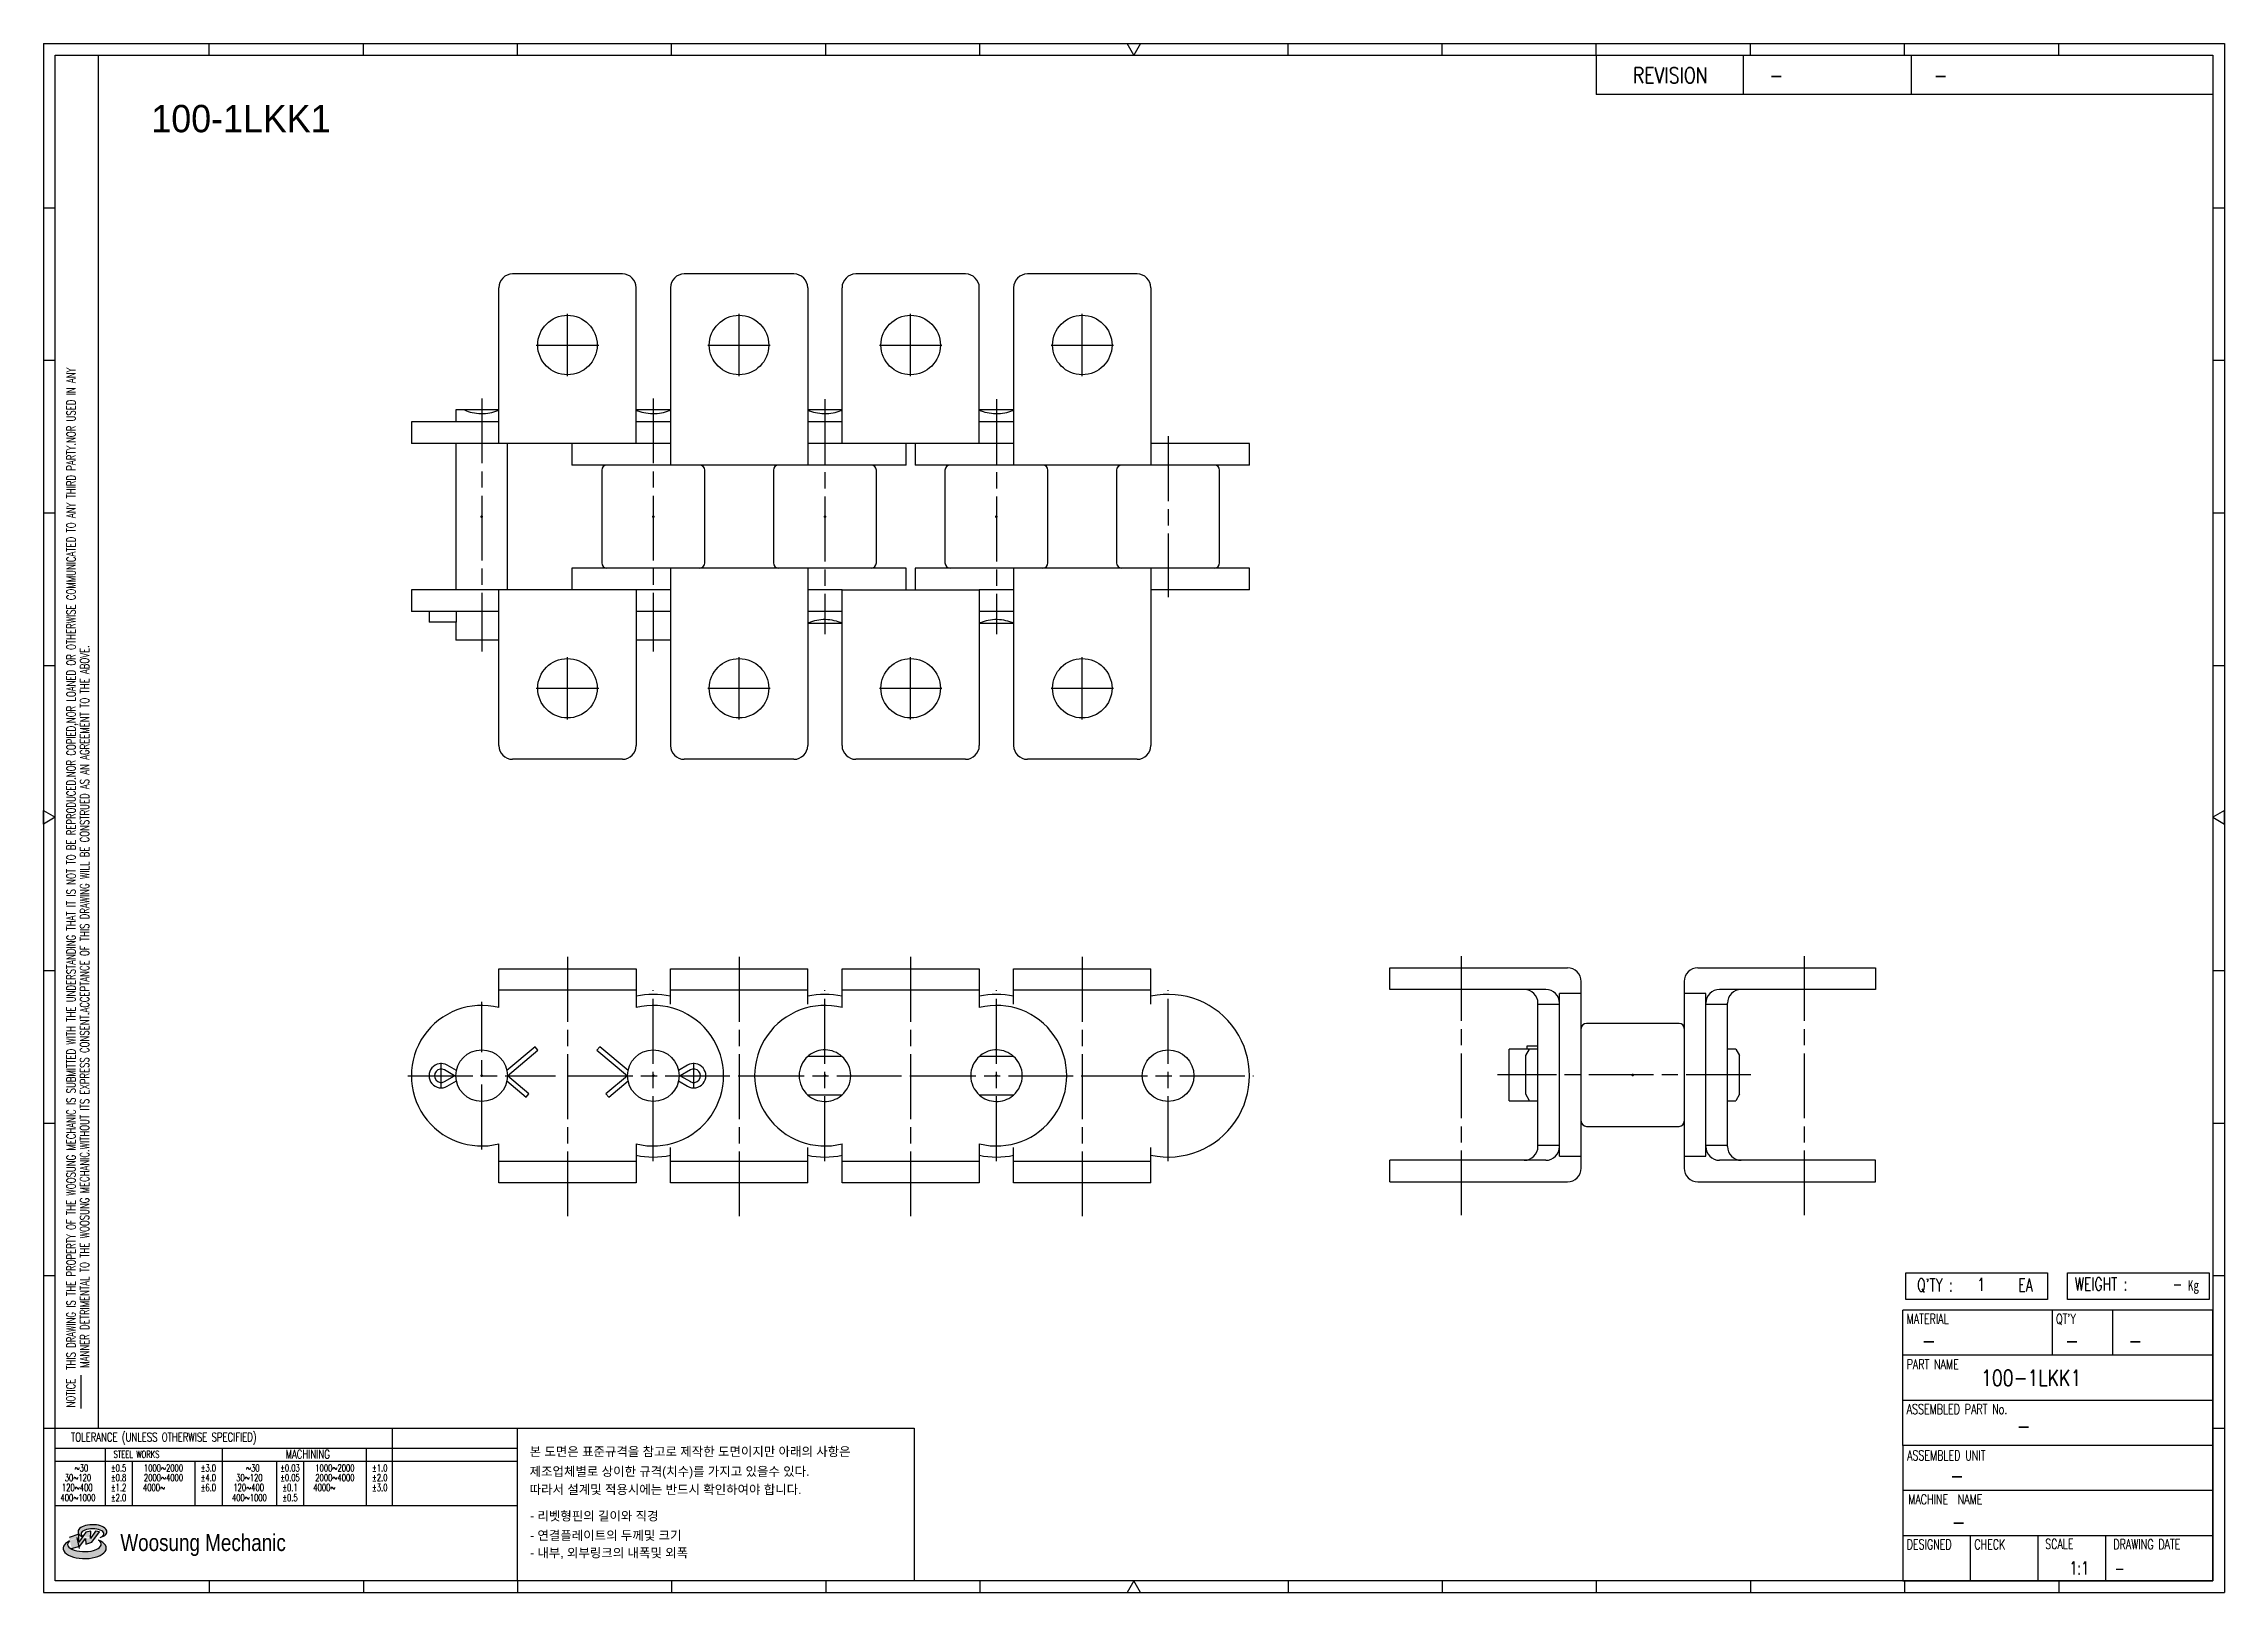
# Model space of a CAD drawing. Header units: millimetres. Extents: x 1614 to 2017, y 59 to 345.
import ezdxf
from ezdxf.enums import TextEntityAlignment as Align

# ---------------------------------------------------------------- set-up
doc = ezdxf.new("R2010")
doc.units = ezdxf.units.MM
doc.linetypes.add('AM_ISO08W050', pattern=[18, 12, -1.5, 3, -1.5])
doc.layers.add('2d ConnectionPoints', color=7, linetype='Continuous', lineweight=50)
doc.layers.add('CL1', color=140, linetype='AM_ISO08W050', lineweight=25)
doc.layers.add('TITLE', color=7, linetype='Continuous')
doc.layers.add('도면레이아웃', color=7, linetype='Continuous')
doc.styles.add('HAN', font='ROMANS.shx', dxfattribs={"width": 0.7, "bigfont": 'whgtxt.shx'})
doc.styles.add('HKD_ST2', font='romans.shx', dxfattribs={"width": 0.7, "height": 4, "bigfont": '@extfont2.shx'})
doc.styles.add('MtXpl_', font='Gulim.ttf')
doc.styles.add('SLDTEXTSTYLE4', font='arial.ttf', dxfattribs={"width": 0.8})

# ---------------------------------------------------------------- blocks, each defined once
blk = doc.blocks.new('MAST')
at = {"layer": '도면레이아웃'}
h = blk.add_hatch(color=10, dxfattribs=at)
h.paths.add_polyline_path([(1.544, 35.177), (1.554, 34.966), (1.779, 35.034), (2.054, 35.422), (1.908, 35.446), (1.728, 35.167), (1.741, 35.439), (1.547, 35.405), (1.292, 35.041), (1.295, 35.33), (0.943, 35.208), (1.03, 34.8), (1.336, 34.885)])
edge = h.paths.add_edge_path()
edge.add_ellipse((1.795, 35.421), major_axis=(-0.53, 0), ratio=0.487785, start_angle=122.36065, end_angle=403.39574)
edge.add_line((1.411, 35.244), (1.419, 35.261))
edge.add_ellipse((1.798, 35.344), major_axis=(-0.423, 0), ratio=0.444396, start_angle=131.58977, end_angle=386.19408, ccw=False)
edge = h.paths.add_edge_path()
edge.add_ellipse((1.512, 34.815), major_axis=(-0.793, 0), ratio=0.480113, start_angle=314.67633, end_angle=590.85213)
edge.add_ellipse((1.501, 34.958), major_axis=(-0.62, 0), ratio=0.43311, start_angle=331.7024, end_angle=574.42495, ccw=False)
at = {"color": 140}
for p, q in [((0, 90.118), (80.15, 90.118)), ((0, 90.118), (0, 33.191)), ((80.15, 90.118), (80.15, 33.191)), ((57.068, 89.693), (57.068, 88.246)), ((62.47, 89.693), (62.47, 88.246)), ((68.635, 89.693), (68.635, 88.246)), ((79.725, 88.246), (57.068, 88.246)), ((68.449, 43.961), (68.449, 44.936)), ((68.449, 44.936), (73.654, 44.936)), ((73.654, 44.936), (73.654, 43.961)), ((74.39, 43.961), (74.39, 44.936)), ((74.39, 44.936), (79.595, 44.936)), ((79.595, 44.936), (79.595, 43.961)), ((68.336, 38.59), (68.336, 43.563)), ((79.725, 43.563), (68.336, 43.563)), ((73.654, 43.961), (68.449, 43.961)), ((73.827, 43.563), (73.827, 41.905)), ((79.595, 43.961), (74.39, 43.961)), ((76.037, 43.563), (76.037, 41.905)), ((79.725, 38.59), (79.725, 43.563)), ((79.725, 41.905), (68.336, 41.905)), ((79.725, 40.248), (68.336, 40.248)), ((68.336, 38.59), (68.336, 33.616)), ((79.725, 38.59), (68.336, 38.59)), ((79.725, 33.616), (79.725, 38.59)), ((79.725, 36.932), (68.336, 36.932)), ((79.725, 35.274), (68.336, 35.274)), ((70.822, 33.616), (70.822, 35.274)), ((73.309, 33.616), (73.309, 35.274)), ((75.796, 33.616), (75.796, 35.274)), ((0, 33.191), (80.15, 33.191)), ((68.336, 33.616), (79.725, 33.616))]:
    blk.add_line(p, q, dxfattribs=at)
for p, q in [((6.089, 89.693), (6.089, 90.118)), ((11.753, 89.693), (11.753, 90.118)), ((17.418, 89.693), (17.418, 90.118)), ((23.082, 89.693), (23.082, 90.118)), ((28.746, 89.693), (28.746, 90.118)), ((34.411, 89.693), (34.411, 90.118)), ((45.739, 89.693), (45.739, 90.118)), ((51.404, 89.693), (51.404, 90.118)), ((57.068, 89.693), (57.068, 90.118)), ((62.732, 89.693), (62.732, 90.118)), ((68.397, 89.693), (68.397, 90.118)), ((74.061, 89.693), (74.061, 90.118)), ((0, 84.085), (0.425, 84.085)), ((79.725, 84.085), (80.15, 84.085)), ((0, 78.478), (0.425, 78.478)), ((79.725, 78.478), (80.15, 78.478)), ((0, 72.87), (0.425, 72.87)), ((79.725, 72.87), (80.15, 72.87)), ((0, 67.262), (0.425, 67.262)), ((79.725, 67.262), (80.15, 67.262)), ((0, 56.047), (0.425, 56.047)), ((79.725, 56.047), (80.15, 56.047)), ((0, 50.439), (0.425, 50.439)), ((79.725, 50.439), (80.15, 50.439)), ((0, 44.832), (0.425, 44.832)), ((79.725, 44.832), (80.15, 44.832)), ((1.377, 39.947), (1.377, 41.174)), ((0, 39.224), (0.425, 39.224)), ((79.725, 39.224), (80.15, 39.224)), ((6.089, 33.616), (6.089, 33.191)), ((11.753, 33.616), (11.753, 33.191)), ((17.418, 33.616), (17.418, 33.191)), ((23.082, 33.616), (23.082, 33.191)), ((28.746, 33.616), (28.746, 33.191)), ((34.411, 33.616), (34.411, 33.191)), ((45.739, 33.616), (45.739, 33.191)), ((51.404, 33.616), (51.404, 33.191)), ((57.068, 33.616), (57.068, 33.191)), ((62.732, 33.616), (62.732, 33.191)), ((68.397, 33.616), (68.397, 33.191)), ((74.061, 33.616), (74.061, 33.191))]:
    blk.add_line(p, q)
at = {"color": 2}
for p, q in [((2.017, 39.224), (2.017, 89.693)), ((0.425, 39.224), (17.418, 39.224)), ((0.425, 38.487), (17.418, 38.487)), ((2.257, 38.487), (2.257, 36.382)), ((6.557, 38.5), (6.557, 36.382)), ((11.857, 38.487), (11.857, 36.382)), ((12.816, 39.224), (12.816, 36.382)), ((17.418, 33.616), (17.418, 39.224)), ((0.425, 38.012), (17.418, 38.012)), ((3.257, 38.012), (3.257, 36.382)), ((5.557, 38.012), (5.557, 36.382)), ((8.557, 38.012), (8.557, 36.382)), ((9.557, 38.026), (9.557, 36.382)), ((0.425, 36.382), (17.418, 36.382))]:
    blk.add_line(p, q, dxfattribs=at)
for points in [[(40.075, 89.693), (39.83, 90.118), (40.32, 90.118)], [(0.425, 61.679), (0, 61.433), (0, 61.924)], [(79.725, 61.679), (80.15, 61.433), (80.15, 61.924)], [(40.075, 33.616), (39.83, 33.191), (40.32, 33.191)]]:
    blk.add_lwpolyline(points, close=True)
at = {"color": 140}
blk.add_lwpolyline([(0.425, 89.693), (79.725, 89.693), (79.725, 33.616), (0.425, 33.616)], close=True, dxfattribs=at)
at = {"layer": '도면레이아웃'}
for p, q in [((1.295, 35.33), (0.943, 35.208)), ((1.547, 35.405), (1.292, 35.041)), ((1.292, 35.041), (1.295, 35.33)), ((1.741, 35.439), (1.547, 35.405)), ((1.908, 35.446), (1.728, 35.167)), ((1.728, 35.167), (1.741, 35.439)), ((1.779, 35.034), (2.054, 35.422)), ((2.054, 35.422), (1.908, 35.446)), ((1.03, 34.8), (1.336, 34.885)), ((1.224, 35.208), (1.311, 34.8)), ((1.224, 35.208), (1.224, 35.208)), ((1.336, 34.885), (1.544, 35.177)), ((1.419, 35.261), (1.411, 35.244)), ((1.544, 35.177), (1.554, 34.966)), ((1.554, 34.966), (1.779, 35.034))]:
    blk.add_line(p, q, dxfattribs=at)
for centre, major_axis, ratio, start_param, end_param in [((1.795, 35.421), (-0.53, 0), 0.487785, 2.135596, 7.040584), ((1.798, 35.344), (-0.423, 0), 0.444396, 2.296675, 6.740358), ((1.512, 34.815), (-0.793, 0), 0.480113, 5.492138, 10.312315), ((1.501, 34.958), (-0.62, 0), 0.43311, 5.789299, 10.025607)]:
    blk.add_ellipse(centre, major_axis=major_axis, ratio=ratio, start_param=start_param, end_param=end_param, dxfattribs=at)
for s, height, style, width, p in [('REVISION', 0.5806, 'HAN', 0.8, (58.415, 88.664)), ('-', 0.581, 'HAN', 0.8, (63.426, 88.664)), ('-', 0.581, 'HAN', 0.8, (69.468, 88.664)), ("Q'TY : ", 0.4746, 'HKD_ST2', 0.7, (68.857, 44.253)), ('1', 0.475, 'HKD_ST2', 0.7, (71.071, 44.275)), ('EA', 0.4746, 'HKD_ST2', 0.7, (72.578, 44.253)), ('WEIGHT : ', 0.4746, 'HKD_ST2', 0.7, (74.65, 44.286)), ('-', 0.581, 'HAN', 0.8, (69.029, 42.157)), ('-', 0.581, 'HAN', 0.8, (74.289, 42.157)), ('-', 0.581, 'HAN', 0.8, (76.623, 42.157)), ('-', 0.581, 'HAN', 0.8, (72.515, 39.013)), ('-', 0.581, 'HAN', 0.8, (70.067, 37.189)), ('-', 0.581, 'HAN', 0.8, (70.126, 35.48)), ('1:1', 0.4746, 'HKD_ST2', 0.7, (74.458, 33.848)), ('-', 0.475, 'HKD_ST2', 0.7, (76.112, 33.837))]:
    blk.add_text(s, height=height, dxfattribs=dict(style=style, width=width)).set_placement(p)
at = {"color": 6, "style": 'HKD_ST2', "width": 0.7}
for s, p in [(' THIS DRAWING IS THE PROPERTY OF THE WOOSUNG MECHANIC IS SUBMITTED WITH THE UNDERSTANDING THAT IT IS NOT TO BE REPRODUCED.NOR COPIED,NOR LOANED OR OTHERWISE COMMUNICATED TO ANY THIRD PARTY.NOR USED IN ANY', (1.173, 41.217)), ('MANNER DETRIMENTAL TO THE WOOSUNG MECHANIC.WITHOUT ITS EXPRESS CONSENT.ACCEPTANCE OF THIS DRAWING WILL BE CONSTRUED AS AN AGREEMENT TO THE ABOVE.', (1.672, 41.447))]:
    blk.add_text(s, height=0.326266, rotation=90, dxfattribs=at).set_placement(p)
at = {"style": 'HKD_ST2', "width": 0.7}
blk.add_text('-', height=0.475, dxfattribs=at).set_placement((78.613, 44.286), align=Align.RIGHT)
at = {"color": 254, "style": 'HKD_ST2', "width": 0.7}
for s, height, p in [('MATERIAL', 0.3651, (68.474, 43.425)), ("QT'Y", 0.3651, (73.965, 43.425)), ('PART NAME', 0.3651, (68.474, 41.756)), ('ASSEMBLED PART No.', 0.36511, (68.474, 40.109)), ('ASSEMBLED UNIT', 0.36511, (68.49, 38.408)), ('MACHINE  NAME', 0.36511, (68.532, 36.794)), ('DESIGNED', 0.3651, (68.474, 35.136)), ('CHECK', 0.3651, (70.961, 35.136)), ('SCALE', 0.3651, (73.566, 35.153)), ('DRAWING DATE', 0.36511, (76.071, 35.141))]:
    blk.add_text(s, height=height, dxfattribs=at).set_placement(p, align=Align.TOP_LEFT)
at = {"style": 'HKD_ST2', "width": 0.7}
blk.add_text('NOTICE', height=0.3263, rotation=90, dxfattribs=at).set_placement((1.163, 39.988))
blk.add_text('TOLERANCE (UNLESS OTHERWISE SPECIFIED)', height=0.32627, dxfattribs=at).set_placement((4.417, 38.896), align=Align.MIDDLE_CENTER)
at = {"color": 4, "style": 'HKD_ST2', "width": 0.7}
for s, height, p in [('%%12630', 0.261, (1.389, 37.762)), ('1000%%1262000', 0.26101, (4.407, 37.762)), ('%%12630', 0.261, (7.689, 37.762)), ('1000%%1262000', 0.26101, (10.707, 37.762)), ('120%%126400', 0.26101, (1.237, 37.045)), ('30%%126120', 0.261, (1.263, 37.411)), ('4000%%126', 0.261, (4.061, 37.045)), ('2000%%1264000', 0.26101, (4.407, 37.411)), ('120%%126400', 0.26101, (7.537, 37.045)), ('30%%126120', 0.261, (7.563, 37.411)), ('4000%%126', 0.261, (10.321, 37.045)), ('2000%%1264000', 0.26101, (10.707, 37.411)), ('400%%1261000', 0.26101, (1.263, 36.67)), ('400%%1261000', 0.26101, (7.563, 36.67))]:
    blk.add_text(s, height=height, dxfattribs=at).set_placement(p, align=Align.MIDDLE_CENTER)
for s, height, p in [('%%P0.5', 0.261, (2.757, 37.762)), ('STEEL WORKS', 0.26101, (3.416, 38.268)), ('%%P3.0', 0.261, (6.057, 37.762)), ('%%P0.03', 0.261, (9.057, 37.762)), ('MACHINING', 0.3263, (9.707, 38.27)), ('%%P1.0', 0.261, (12.357, 37.762)), ('%%P0.8', 0.261, (2.757, 37.411)), ('%%P1.2', 0.261, (2.757, 37.045)), ('%%P4.0', 0.261, (6.057, 37.411)), ('%%P6.0', 0.261, (6.057, 37.045)), ('%%P0.05', 0.261, (9.057, 37.411)), ('%%P0.1', 0.261, (9.057, 37.045)), ('%%P2.0', 0.261, (12.357, 37.411)), ('%%P3.0', 0.261, (12.357, 37.045)), ('%%P2.0', 0.261, (2.757, 36.67)), ('%%P0.5', 0.261, (9.057, 36.67))]:
    blk.add_text(s, height=height, dxfattribs=at).set_placement(p, align=Align.MIDDLE)
at = {"color": 1, "style": 'SLDTEXTSTYLE4', "width": 0.8}
blk.add_text('Woosung Mechanic', height=0.61957, dxfattribs=at).set_placement((2.822, 34.711))
at = {"layer": 'TITLE', "width": 0.8}
blk.add_text('Kg', height=0.3789, dxfattribs=at).set_placement((78.807, 44.286))

msp = doc.modelspace()

# ---------------------------------------------------------------- linework, layer by layer
for p, q in [((1720.87, 302.7), (1700.55, 302.7)), ((1752.62, 302.7), (1732.3, 302.7)), ((1784.37, 302.7), (1764.05, 302.7)), ((1816.12, 302.7), (1795.8, 302.7)), ((1698.01, 271.33), (1698.01, 300.16)), ((1723.41, 271.33), (1723.41, 300.16)), ((1729.76, 300.16), (1729.76, 267.33)), ((1755.16, 300.16), (1755.16, 267.33)), ((1761.51, 271.33), (1761.51, 300.16)), ((1786.91, 271.33), (1786.91, 300.16)), ((1793.26, 300.16), (1793.26, 267.33)), ((1818.66, 300.16), (1818.66, 267.33)), ((1698.01, 275.33), (1681.84, 275.33)), ((1681.84, 275.33), (1681.84, 271.33)), ((1697.99, 277.55), (1690.07, 277.55)), ((1690.07, 277.55), (1690.07, 275.33)), ((1729.76, 275.33), (1723.41, 275.33)), ((1729.74, 277.55), (1723.43, 277.55)), ((1761.51, 275.33), (1755.16, 275.33)), ((1761.49, 277.55), (1755.18, 277.55)), ((1793.26, 275.33), (1786.91, 275.33)), ((1793.24, 277.55), (1786.93, 277.55)), ((1723.41, 271.33), (1681.84, 271.33)), ((1690.07, 271.33), (1690.07, 244.28)), ((1699.61, 244.28), (1699.61, 271.33)), ((1711.54, 271.33), (1711.54, 267.33)), ((1729.76, 271.33), (1723.41, 271.33)), ((1761.51, 271.33), (1755.16, 271.33)), ((1786.91, 271.33), (1761.51, 271.33)), ((1773.39, 267.33), (1773.39, 271.33)), ((1775.04, 271.33), (1775.04, 267.33)), ((1793.26, 271.33), (1786.91, 271.33)), ((1836.89, 271.33), (1818.66, 271.33)), ((1836.89, 267.33), (1836.89, 271.33)), ((1773.39, 267.33), (1711.54, 267.33)), ((1717.06, 266.38), (1717.06, 249.23)), ((1736.11, 249.23), (1736.11, 266.38)), ((1748.81, 266.38), (1748.81, 249.23)), ((1767.86, 249.23), (1767.86, 266.38)), ((1836.89, 267.33), (1775.04, 267.33)), ((1780.56, 266.38), (1780.56, 249.23)), ((1799.61, 249.23), (1799.61, 266.38)), ((1812.31, 266.38), (1812.31, 249.23)), ((1831.36, 249.23), (1831.36, 266.38)), ((1711.54, 248.28), (1711.54, 244.28)), ((1773.39, 248.28), (1711.54, 248.28)), ((1729.76, 248.28), (1729.76, 215.44)), ((1755.16, 248.28), (1755.16, 215.44)), ((1773.39, 244.28), (1773.39, 248.28)), ((1775.04, 248.28), (1775.04, 244.28)), ((1836.89, 248.28), (1775.04, 248.28)), ((1793.26, 248.28), (1793.26, 215.44)), ((1818.66, 248.28), (1818.66, 215.44)), ((1836.89, 244.28), (1836.89, 248.28)), ((1723.41, 244.28), (1681.84, 244.28)), ((1681.84, 244.28), (1681.84, 240.28)), ((1698.01, 215.44), (1698.01, 244.28)), ((1729.76, 244.28), (1723.41, 244.28)), ((1723.41, 244.28), (1723.41, 215.44)), ((1761.51, 244.28), (1755.16, 244.28)), ((1761.51, 215.44), (1761.51, 244.28)), ((1761.51, 244.28), (1786.91, 244.28)), ((1793.26, 244.28), (1786.91, 244.28)), ((1786.91, 244.28), (1786.91, 215.44)), ((1836.89, 244.28), (1818.66, 244.28)), ((1698.01, 240.28), (1681.84, 240.28)), ((1685.1, 240.28), (1685.1, 238.28)), ((1690.17, 238.28), (1685.1, 238.28)), ((1690.07, 238.28), (1690.07, 234.95)), ((1690.17, 238.28), (1690.17, 240.28)), ((1729.76, 240.28), (1723.41, 240.28)), ((1761.51, 240.28), (1755.16, 240.28)), ((1761.49, 238.05), (1755.18, 238.05)), ((1793.26, 240.28), (1786.91, 240.28)), ((1793.24, 238.05), (1786.93, 238.05)), ((1698.01, 234.95), (1690.07, 234.95)), ((1729.76, 234.95), (1723.41, 234.95)), ((1720.87, 212.9), (1700.55, 212.9)), ((1752.62, 212.9), (1732.3, 212.9)), ((1784.37, 212.9), (1764.05, 212.9)), ((1816.12, 212.9), (1795.8, 212.9)), ((1698.01, 166.97), (1698.01, 174.16)), ((1698.01, 174.16), (1723.41, 174.16)), ((1723.41, 174.16), (1723.41, 166.97)), ((1729.76, 167.62), (1729.76, 174.16)), ((1729.76, 174.16), (1755.16, 174.16)), ((1755.16, 167.62), (1755.16, 174.16)), ((1761.51, 174.16), (1786.91, 174.16)), ((1761.51, 166.97), (1761.51, 174.16)), ((1786.91, 174.16), (1786.91, 166.97)), ((1793.26, 167.62), (1793.26, 174.16)), ((1793.26, 174.16), (1818.66, 174.16)), ((1818.66, 167.62), (1818.66, 174.16)), ((1862.89, 174.31), (1895.73, 174.31)), ((1862.89, 170.31), (1862.89, 174.31)), ((1919.86, 174.31), (1952.69, 174.31)), ((1952.69, 174.31), (1952.69, 170.31)), ((1723.41, 170.16), (1698.01, 170.16)), ((1755.16, 170.16), (1729.76, 170.16)), ((1786.91, 170.16), (1761.51, 170.16)), ((1818.66, 170.16), (1793.26, 170.16)), ((1891.73, 170.31), (1862.89, 170.31)), ((1898.27, 169.56), (1894.27, 169.56)), ((1894.27, 139.46), (1894.27, 169.56)), ((1898.27, 137.25), (1898.27, 171.77)), ((1917.32, 171.77), (1917.32, 137.25)), ((1921.32, 169.56), (1917.32, 169.56)), ((1921.32, 139.46), (1921.32, 169.56)), ((1952.69, 170.31), (1923.86, 170.31)), ((1890.27, 141.25), (1890.27, 167.77)), ((1894.27, 167.51), (1890.27, 167.51)), ((1925.32, 167.51), (1921.32, 167.51)), ((1925.32, 141.25), (1925.32, 167.77)), ((1916.37, 164.03), (1899.22, 164.03)), ((1704.74, 159.72), (1699.51, 155.33)), ((1699.61, 154.36), (1705.26, 159.1)), ((1705.26, 159.1), (1704.74, 159.72)), ((1716.68, 159.72), (1716.17, 159.1)), ((1716.17, 159.1), (1721.82, 154.36)), ((1721.92, 155.33), (1716.68, 159.72)), ((1761.49, 157.94), (1755.18, 157.94)), ((1793.24, 157.94), (1786.93, 157.94)), ((1884.94, 149.74), (1884.94, 159.28)), ((1888.73, 159.28), (1884.94, 159.28)), ((1888.04, 158.09), (1888.73, 159.28)), ((1888.04, 150.93), (1888.04, 158.09)), ((1888.27, 159.87), (1890.27, 159.87)), ((1888.27, 159.28), (1888.27, 159.87)), ((1890.27, 159.28), (1888.73, 159.28)), ((1926.86, 159.28), (1925.32, 159.28)), ((1926.86, 159.28), (1927.54, 158.09)), ((1927.54, 150.93), (1927.54, 158.09)), ((1689.84, 154.36), (1687.97, 155.44)), ((1687.97, 153.28), (1689.84, 154.36)), ((1690.17, 155.33), (1688.47, 156.31)), ((1688.47, 152.41), (1690.17, 153.39)), ((1699.51, 153.39), (1703.08, 150.4)), ((1703.59, 151.02), (1699.61, 154.36)), ((1721.82, 154.36), (1717.83, 151.02)), ((1718.35, 150.4), (1721.92, 153.39)), ((1732.95, 156.31), (1731.26, 155.33)), ((1731.26, 153.39), (1732.95, 152.41)), ((1733.45, 155.44), (1731.58, 154.36)), ((1731.58, 154.36), (1733.45, 153.28)), ((1703.08, 150.4), (1703.59, 151.02)), ((1717.83, 151.02), (1718.35, 150.4)), ((1761.49, 150.78), (1755.18, 150.78)), ((1793.24, 150.78), (1786.93, 150.78)), ((1884.94, 149.74), (1888.73, 149.74)), ((1888.73, 149.74), (1888.04, 150.93)), ((1888.73, 149.74), (1890.27, 149.74)), ((1925.32, 149.74), (1926.86, 149.74)), ((1927.54, 150.93), (1926.86, 149.74)), ((1698.01, 134.56), (1698.01, 141.76)), ((1723.41, 141.76), (1723.41, 134.56)), ((1761.51, 134.56), (1761.51, 141.76)), ((1786.91, 141.76), (1786.91, 134.56)), ((1890.27, 141.51), (1894.27, 141.51)), ((1899.22, 144.98), (1916.37, 144.98)), ((1921.32, 141.51), (1925.32, 141.51)), ((1698.01, 138.56), (1723.41, 138.56)), ((1729.76, 134.56), (1729.76, 141.1)), ((1729.76, 138.56), (1755.16, 138.56)), ((1755.16, 134.56), (1755.16, 141.1)), ((1761.51, 138.56), (1786.91, 138.56)), ((1793.26, 134.56), (1793.26, 141.1)), ((1793.26, 138.56), (1818.66, 138.56)), ((1818.66, 134.56), (1818.66, 141.1)), ((1891.73, 138.71), (1862.89, 138.71)), ((1862.89, 134.71), (1862.89, 138.71)), ((1894.27, 139.46), (1898.27, 139.46)), ((1917.32, 139.46), (1921.32, 139.46)), ((1952.69, 138.71), (1923.86, 138.71)), ((1952.69, 134.71), (1952.69, 138.71)), ((1723.41, 134.56), (1698.01, 134.56)), ((1755.16, 134.56), (1729.76, 134.56)), ((1786.91, 134.56), (1761.51, 134.56)), ((1818.66, 134.56), (1793.26, 134.56)), ((1862.89, 134.71), (1895.73, 134.71)), ((1919.86, 134.71), (1952.69, 134.71))]:
    msp.add_line(p, q)
for points in [[(1691.68, 277.55), (1692.01, 277.4), (1692.35, 277.27), (1692.71, 277.15), (1693.1, 277.05), (1693.49, 276.98), (1693.89, 276.92), (1694.3, 276.88), (1694.72, 276.87), (1695.14, 276.87), (1695.55, 276.9), (1695.96, 276.94), (1696.36, 277.01), (1696.75, 277.09), (1697.12, 277.2), (1697.48, 277.32), (1697.81, 277.47), (1697.99, 277.55)], [(1723.43, 277.55), (1723.76, 277.4), (1724.1, 277.27), (1724.46, 277.15), (1724.85, 277.05), (1725.24, 276.98), (1725.64, 276.92), (1726.05, 276.88), (1726.47, 276.87), (1726.89, 276.87), (1727.3, 276.9), (1727.71, 276.94), (1728.11, 277.01), (1728.5, 277.09), (1728.87, 277.2), (1729.23, 277.32), (1729.56, 277.47), (1729.74, 277.55)], [(1755.18, 277.55), (1755.51, 277.4), (1755.85, 277.27), (1756.21, 277.15), (1756.6, 277.05), (1756.99, 276.98), (1757.39, 276.92), (1757.8, 276.88), (1758.22, 276.87), (1758.64, 276.87), (1759.05, 276.9), (1759.46, 276.94), (1759.86, 277.01), (1760.25, 277.09), (1760.62, 277.2), (1760.98, 277.32), (1761.31, 277.47), (1761.49, 277.55)], [(1786.93, 277.55), (1787.26, 277.4), (1787.6, 277.27), (1787.96, 277.15), (1788.35, 277.05), (1788.74, 276.98), (1789.14, 276.92), (1789.55, 276.88), (1789.97, 276.87), (1790.39, 276.87), (1790.8, 276.9), (1791.21, 276.94), (1791.61, 277.01), (1792, 277.09), (1792.37, 277.2), (1792.73, 277.32), (1793.06, 277.47), (1793.24, 277.55)], [(1761.49, 238.05), (1761.17, 238.2), (1760.82, 238.34), (1760.46, 238.45), (1760.08, 238.55), (1759.68, 238.63), (1759.28, 238.69), (1758.87, 238.72), (1758.45, 238.74), (1758.04, 238.74), (1757.62, 238.71), (1757.22, 238.66), (1756.82, 238.6), (1756.43, 238.51), (1756.05, 238.41), (1755.7, 238.28), (1755.36, 238.14), (1755.18, 238.05)], [(1793.24, 238.05), (1792.92, 238.2), (1792.57, 238.34), (1792.21, 238.45), (1791.83, 238.55), (1791.43, 238.63), (1791.03, 238.69), (1790.62, 238.72), (1790.2, 238.74), (1789.79, 238.74), (1789.37, 238.71), (1788.97, 238.66), (1788.57, 238.6), (1788.18, 238.51), (1787.8, 238.41), (1787.45, 238.28), (1787.11, 238.14), (1786.93, 238.05)], [(1761.49, 157.94), (1761.17, 158.2), (1760.82, 158.43), (1760.46, 158.63), (1760.08, 158.8), (1759.68, 158.94), (1759.28, 159.04), (1758.87, 159.1), (1758.45, 159.13), (1758.04, 159.12), (1757.62, 159.08), (1757.22, 159), (1756.82, 158.88), (1756.43, 158.73), (1756.05, 158.55), (1755.7, 158.34), (1755.36, 158.09), (1755.18, 157.94)], [(1793.24, 157.94), (1792.92, 158.2), (1792.57, 158.43), (1792.21, 158.63), (1791.83, 158.8), (1791.43, 158.94), (1791.03, 159.04), (1790.62, 159.1), (1790.2, 159.13), (1789.79, 159.12), (1789.37, 159.08), (1788.97, 159), (1788.57, 158.88), (1788.18, 158.73), (1787.8, 158.55), (1787.45, 158.34), (1787.11, 158.09), (1786.93, 157.94)], [(1755.18, 150.78), (1755.51, 150.52), (1755.85, 150.29), (1756.21, 150.09), (1756.6, 149.92), (1756.99, 149.79), (1757.39, 149.69), (1757.8, 149.62), (1758.22, 149.59), (1758.64, 149.6), (1759.05, 149.65), (1759.46, 149.73), (1759.86, 149.84), (1760.25, 149.99), (1760.62, 150.17), (1760.98, 150.39), (1761.31, 150.63), (1761.49, 150.78)], [(1786.93, 150.78), (1787.26, 150.52), (1787.6, 150.29), (1787.96, 150.09), (1788.35, 149.92), (1788.74, 149.79), (1789.14, 149.69), (1789.55, 149.62), (1789.97, 149.59), (1790.39, 149.6), (1790.8, 149.65), (1791.21, 149.73), (1791.61, 149.84), (1792, 149.99), (1792.37, 150.17), (1792.73, 150.39), (1793.06, 150.63), (1793.24, 150.78)]]:
    msp.add_lwpolyline(points)
at = {"color": 140}
msp.add_lwpolyline([(1701.47, 89.13), (1774.87, 89.13), (1774.87, 60.9), (1701.47, 60.9)], close=True, dxfattribs=at)
for centre, radius in [((1710.71, 289.55), 5.5), ((1742.46, 289.55), 5.5), ((1774.21, 289.55), 5.5), ((1805.96, 289.55), 5.5), ((1710.71, 226.05), 5.5), ((1742.46, 226.05), 5.5), ((1774.21, 226.05), 5.5), ((1805.96, 226.05), 5.5), ((1694.84, 154.36), 4.77), ((1726.59, 154.36), 4.77), ((1821.84, 154.36), 4.77)]:
    msp.add_circle(centre, radius)
for centre, radius, start, end in [((1700.55, 300.16), 2.54, 90, 180), ((1720.87, 300.16), 2.54, 0, 90), ((1732.3, 300.16), 2.54, 90, 180), ((1752.62, 300.16), 2.54, 0, 90), ((1764.05, 300.16), 2.54, 90, 180), ((1784.37, 300.16), 2.54, 0, 90), ((1795.8, 300.16), 2.54, 90, 180), ((1816.12, 300.16), 2.54, 0, 90), ((1718.01, 266.38), 0.953, 90, 180), ((1735.16, 266.38), 0.952, 0, 90), ((1749.76, 266.38), 0.952, 90, 180), ((1766.91, 266.38), 0.953, 0, 90), ((1781.51, 266.38), 0.953, 90, 180), ((1798.66, 266.38), 0.953, 0, 90), ((1813.26, 266.38), 0.953, 90, 180), ((1830.41, 266.38), 0.952, 0, 90), ((1718.01, 249.23), 0.952, 180, 270), ((1735.16, 249.23), 0.952, 270, 0), ((1749.76, 249.23), 0.953, 180, 270), ((1766.91, 249.23), 0.953, 270, 0), ((1781.51, 249.23), 0.953, 180, 270), ((1798.66, 249.23), 0.953, 270, 0), ((1813.26, 249.23), 0.953, 180, 270), ((1830.41, 249.23), 0.953, 270, 0), ((1700.55, 215.44), 2.54, 180, 270), ((1720.87, 215.44), 2.54, 270, 0), ((1732.3, 215.44), 2.54, 180, 270), ((1752.62, 215.44), 2.54, 270, 0), ((1764.05, 215.44), 2.54, 180, 270), ((1784.37, 215.44), 2.54, 270, 0), ((1795.8, 215.44), 2.54, 180, 270), ((1816.12, 215.44), 2.54, 270, 0), ((1895.73, 171.77), 2.54, 0, 90), ((1919.86, 171.77), 2.54, 90, 180), ((1887.73, 167.77), 2.54, 0, 90), ((1891.73, 167.77), 2.54, 0, 90), ((1923.86, 167.77), 2.54, 90, 180), ((1927.86, 167.77), 2.54, 90, 180), ((1694.84, 154.36), 13, 75.8636, 284.1364), ((1726.59, 154.36), 15.05, 77.8212, 102.1788), ((1726.59, 154.36), 13, 255.8636, 104.1364), ((1758.34, 154.36), 13, 75.8636, 284.1364), ((1758.34, 154.36), 15.05, 77.8212, 102.1788), ((1790.09, 154.36), 15.05, 77.8212, 102.1788), ((1790.09, 154.36), 13, 255.8636, 104.1364), ((1821.84, 154.36), 15.05, 257.8212, 102.1788), ((1899.22, 163.08), 0.953, 90, 180), ((1916.37, 163.08), 0.952, 0, 90), ((1758.34, 154.36), 4.77, 131.4096, 228.5904), ((1758.34, 154.36), 4.77, 311.4096, 48.5904), ((1790.09, 154.36), 4.77, 131.4096, 228.5904), ((1790.09, 154.36), 4.77, 311.4096, 48.5904), ((1687.35, 154.36), 2.25, 60, 300), ((1687.35, 154.36), 1.25, 60, 300), ((1734.07, 154.36), 2.25, 240, 120), ((1734.07, 154.36), 1.25, 240, 120), ((1899.22, 145.94), 0.953, 180, 270), ((1916.37, 145.94), 0.952, 270, 0), ((1887.73, 141.25), 2.54, 270, 0), ((1891.73, 141.25), 2.54, 270, 0), ((1923.86, 141.25), 2.54, 180, 270), ((1927.86, 141.25), 2.54, 180, 270), ((1726.59, 154.36), 15.05, 257.8212, 282.1788), ((1758.34, 154.36), 15.05, 257.8212, 282.1788), ((1790.09, 154.36), 15.05, 257.8212, 282.1788), ((1895.73, 137.25), 2.54, 270, 0), ((1919.86, 137.25), 2.54, 180, 270)]:
    msp.add_arc(centre, radius, start, end)
at = {"layer": '2d ConnectionPoints'}
for p in [(1694.84, 257.8), (1726.59, 257.8), (1726.59, 257.8), (1758.34, 257.8), (1758.34, 257.8), (1790.09, 257.8), (1694.84, 154.36), (1726.59, 154.36), (1726.59, 154.36), (1758.34, 154.36), (1758.34, 154.36), (1790.09, 154.36), (1907.79, 154.51), (1907.79, 154.51), (1907.79, 154.51), (1907.79, 154.51), (1907.79, 154.51), (1907.79, 154.51)]:
    msp.add_point(p, dxfattribs=at)
at = {"layer": 'CL1'}
for p, q in [((1710.71, 283.78), (1710.71, 295.33)), ((1742.46, 283.78), (1742.46, 295.33)), ((1774.21, 283.78), (1774.21, 295.33)), ((1805.96, 283.78), (1805.96, 295.33)), ((1704.94, 289.55), (1716.49, 289.55)), ((1736.69, 289.55), (1748.24, 289.55)), ((1768.44, 289.55), (1779.99, 289.55)), ((1800.19, 289.55), (1811.74, 289.55)), ((1694.84, 279.68), (1694.84, 232.82)), ((1726.59, 279.68), (1726.59, 232.82)), ((1758.34, 279.53), (1758.34, 236.08)), ((1790.09, 279.53), (1790.09, 236.08)), ((1821.84, 272.68), (1821.84, 242.93)), ((1710.71, 220.28), (1710.71, 231.83)), ((1742.46, 220.28), (1742.46, 231.83)), ((1774.21, 220.28), (1774.21, 231.83)), ((1805.96, 220.28), (1805.96, 231.83)), ((1704.94, 226.05), (1716.49, 226.05)), ((1736.69, 226.05), (1748.24, 226.05)), ((1768.44, 226.05), (1779.99, 226.05)), ((1800.19, 226.05), (1811.74, 226.05)), ((1710.71, 176.34), (1710.71, 128.38)), ((1742.46, 176.34), (1742.46, 128.38)), ((1774.21, 176.34), (1774.21, 128.38)), ((1805.96, 176.34), (1805.96, 128.38)), ((1876.04, 176.49), (1876.04, 128.53)), ((1939.54, 176.49), (1939.54, 128.53)), ((1726.59, 138.56), (1726.59, 170.16)), ((1758.34, 138.56), (1758.34, 170.16)), ((1790.09, 138.56), (1790.09, 170.16)), ((1821.84, 138.56), (1821.84, 170.16)), ((1694.84, 140.71), (1694.84, 168.01)), ((1681.19, 154.36), (1708.49, 154.36)), ((1687.35, 152), (1687.35, 156.72)), ((1710.78, 154.36), (1742.39, 154.36)), ((1734.07, 152), (1734.07, 156.72)), ((1742.53, 154.36), (1774.14, 154.36)), ((1774.28, 154.36), (1805.89, 154.36)), ((1806.03, 154.36), (1837.64, 154.36)), ((1929.67, 154.51), (1882.81, 154.51))]:
    msp.add_line(p, q, dxfattribs=at)

# ---------------------------------------------------------------- block references
at = {"color": 140, "xscale": 5.033947484968212, "yscale": 5.033947484968212, "zscale": 5.033947484968212}
msp.add_blockref('MAST', (1613.79, -108.32), dxfattribs=at)

# ---------------------------------------------------------------- texts
at = {"color": 254, "style": 'MtXpl_'}
msp.add_text('100-1LKK1', height=5.066, dxfattribs=at).set_placement((1633.73, 328.92))
at = {"style": 'HAN', "width": 0.8}
msp.add_text('100-1LKK1', height=2.923, dxfattribs=at).set_placement((1972.25, 96.99))
at = {"color": 140, "style": 'MtXpl_'}
for s, p in [('본 도면은 표준규격을 참고로 제작한 도면이지만 아래의 사항은', (1703.71, 83.98)), ('제조업체별로 상이한 규격(치수)를 가지고 있을수 있다.', (1703.71, 80.31)), ('따라서 설계및 적용시에는 반드시 확인하여야 합니다.', (1703.71, 76.96)), ('- 리벳형핀의 길이와 직경', (1703.8, 72.06)), ('- 연결플레이트의 두께및 크기', (1703.8, 68.47)), ('- 내부, 외부링크의 내폭및 외폭', (1703.8, 65.24))]:
    msp.add_text(s, height=1.6886, dxfattribs=at).set_placement(p)

doc.saveas('drawing.dxf')
